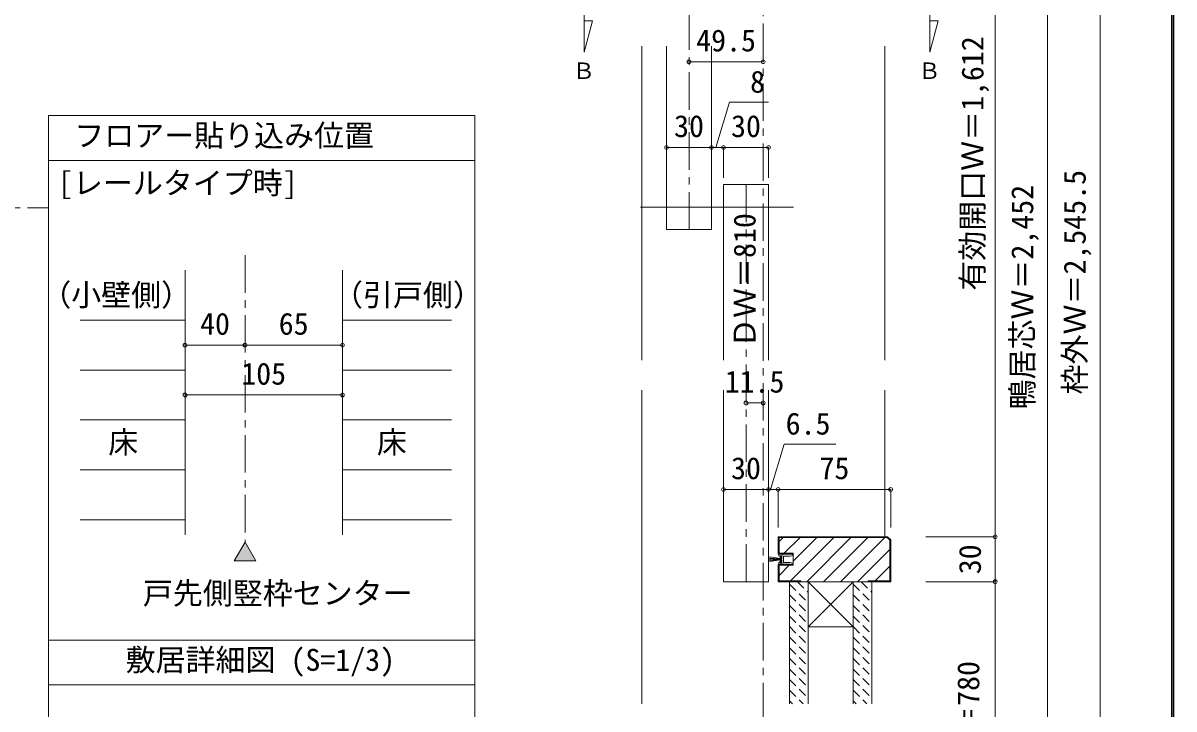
# Model space of a CAD drawing. Units: millimetres, scale not verified, with parts at other scales. Extents: x -957 to 993, y -689 to 708.
# Drawn here: x 225 to 993, y -324 to 134 of the extents above; entities that cross this region are included whole.
import ezdxf
from ezdxf.enums import TextEntityAlignment as Align

# ---------------------------------------------------------------- set-up
doc = ezdxf.new("R2010")
doc.units = ezdxf.units.MM
doc.header["$LTSCALE"] = 5
doc.header["$PDMODE"] = 32
doc.header["$PDSIZE"] = 2.5
doc.linetypes.add('CHAIN1', pattern=[8, 5, -1, 1, -1])
doc.linetypes.add('DASHED1', pattern=[1.8, 1.2, -0.6])
for name, color, linetype, lineweight in [('0-A_文字', 7, 'Continuous', 9), ('0-B_寸法', 7, 'Continuous', 9), ('F-1_枠', 6, 'Continuous', 9)]:
    doc.layers.add(name, color=color, linetype=linetype, lineweight=lineweight)
doc.styles.add('ＭＳ ゴシック', font='')
doc.styles.get('ＭＳ ゴシック').set_extended_font_data('MS Gothic')

# ---------------------------------------------------------------- blocks, each defined once
blk = doc.blocks.new('4')
at = {"layer": '0-A_文字'}
for p, q in [((-7.5, 43.83), (7.5, 43.83)), ((-7.5, 43.83), (-2.5, 8.83)), ((-3.75, 43.83), (-1.25, 8.83)), ((0, 43.83), (0, 8.83)), ((3.75, 43.83), (1.25, 8.83)), ((2.5, 8.83), (7.5, 43.83)), ((-16.5, 3.83), (-16.5, 12.33)), ((-11, 5.33), (-11, 8.83)), ((-11, 8.83), (11, 8.83)), ((16.5, 12.33), (16.5, 3.83))]:
    blk.add_line(p, q, dxfattribs=at)
for points in [[(-15, 13.83), (-11.5, 13.83), (-9, 8.83), (-11.5, 8.83), (-11.5, 3.83), (-2.5, 3.83)], [(-11, 5.33), (11, 5.33), (11, 8.83)], [(2.5, 3.83), (11.5, 3.83), (11.5, 8.83), (9, 8.83), (11.5, 13.83), (15, 13.83)], [(-15.44, -33.59), (-18, -24.67), (-16.5, -24.67), (-16.5, -1.17)], [(0, -2.17), (-10.5, -2.17), (-10.5, -24.67), (-12.54, -33.51)], [(12.54, -33.51), (10.5, -24.67), (10.5, -2.17), (0, -2.17)], [(16.5, -1.17), (16.5, -24.67), (18, -24.67), (15.44, -33.59)]]:
    blk.add_lwpolyline(points, dxfattribs=at)
for centre, radius, start, end in [((-15, 12.33), 1.5, 90, 180), ((-17.83, 1.33), 2.83, 0, 61.92751), ((-17.83, 1.33), 2.83, 298.07249, 0), ((0, 2.49), 2.83, 90, 151.92751), ((0, 2.49), 2.83, 28.07249, 90), ((15, 12.33), 1.5, 0, 90), ((17.83, 1.33), 2.83, 118.07249, 180), ((17.83, 1.33), 2.83, 180, 241.92751), ((-14, -33.17), 1.5, 196.01316, 347.0113), ((14, -33.17), 1.5, 192.9887, 343.98684)]:
    blk.add_arc(centre, radius, start, end, dxfattribs=at)

msp = doc.modelspace()

# ---------------------------------------------------------------- linework, layer by layer
at = {"layer": '0-B_寸法', "color": 4, "linetype": 'CHAIN1'}
msp.add_line((718.796, 413.151), (718.796, -559.374), dxfattribs=at)
at = {"layer": '0-B_寸法'}
for p, q in [((943.508, 406.126), (943.508, -502.374)), ((873.508, 312.626), (873.508, -209.374)), ((908.508, 312.626), (908.508, -502.374)), ((637.796, 117.994), (637.796, -91.449)), ((654.296, 117.994), (654.296, -4.374)), ((684.296, 117.994), (684.296, -4.374)), ((799.796, 117.994), (799.796, -91.449)), ((696.274, 80.696), (687.131, 50.466)), ((242.058, 71.709), (242.058, -478.929)), ((242.058, 71.709), (526.414, 71.709)), ((526.414, 71.709), (526.414, -478.929)), ((242.058, 41.709), (526.414, 41.709)), ((692.296, 25.626), (722.296, 25.626)), ((692.296, -91.449), (692.296, 25.626)), ((722.296, -91.449), (722.296, 25.626)), ((636.932, 10.626), (738.893, 10.626)), ((654.296, -4.374), (684.296, -4.374)), ((333.08, -31.492), (333.08, -207.999)), ((438.08, -31.492), (438.08, -207.999)), ((333.08, -81.444), (373.08, -81.444)), ((373.08, -81.444), (438.08, -81.444)), ((333.08, -114.746), (438.08, -114.746)), ((637.796, -111.449), (637.796, -320.892)), ((692.296, -239.374), (692.296, -111.449)), ((722.296, -239.374), (722.296, -111.449)), ((799.796, -111.449), (799.796, -209.374)), ((732.774, -147.6), (723.631, -177.83)), ((373.08, -213.024), (365.942, -225.387)), ((373.08, -213.024), (380.217, -225.387)), ((801.675, -209.374), (728.796, -209.374)), ((728.796, -209.374), (728.796, -220.924)), ((801.468, -209.874), (729.296, -209.874)), ((729.296, -212.588), (732.01, -209.874)), ((729.296, -209.874), (729.296, -220.424)), ((732.773, -220.424), (743.323, -209.874)), ((736.951, -238.874), (765.951, -209.874)), ((738.796, -225.715), (754.637, -209.874)), ((747.764, -239.374), (777.264, -209.874)), ((759.078, -239.374), (788.578, -209.874)), ((770.392, -239.374), (799.892, -209.874)), ((803.296, -211.703), (801.468, -209.874)), ((803.796, -211.496), (801.675, -209.374)), ((803.296, -211.703), (803.296, -238.874)), ((803.796, -211.496), (803.796, -239.374)), ((873.508, -209.374), (827.257, -209.374)), ((873.508, -209.374), (873.508, -239.374)), ((738.796, -220.924), (728.796, -220.924)), ((738.796, -220.424), (729.296, -220.424)), ((738.796, -220.424), (738.796, -228.324)), ((781.706, -239.374), (803.296, -217.784)), ((380.217, -225.387), (365.942, -225.387)), ((728.796, -239.374), (728.796, -227.824)), ((738.796, -227.824), (728.796, -227.824)), ((729.296, -238.874), (729.296, -228.324)), ((738.796, -228.324), (729.296, -228.324)), ((729.296, -235.215), (736.187, -228.324)), ((793.519, -238.874), (803.296, -229.097)), ((722.296, -239.374), (692.296, -239.374)), ((803.796, -239.374), (728.796, -239.374)), ((743.796, -238.874), (729.296, -238.874)), ((736.296, -320.892), (736.296, -239.374)), ((743.796, -238.874), (743.796, -239.374)), ((748.796, -320.892), (748.796, -239.374)), ((748.796, -239.374), (778.796, -269.374)), ((778.796, -239.374), (748.796, -269.374)), ((748.796, -239.374), (778.796, -239.374)), ((778.796, -320.892), (778.796, -239.374)), ((778.796, -239.374), (791.296, -239.374)), ((778.796, -239.374), (791.296, -239.374)), ((788.796, -238.874), (788.796, -239.374)), ((803.296, -238.874), (788.796, -238.874)), ((791.296, -320.892), (791.296, -239.374)), ((873.508, -239.374), (827.257, -239.374)), ((873.508, -239.374), (873.508, -472.374)), ((778.796, -269.374), (748.796, -269.374)), ((526.414, -278.291), (242.058, -278.291)), ((526.414, -308.291), (242.058, -308.291))]:
    msp.add_line(p, q, dxfattribs=at)
at = {"layer": '0-B_寸法', "linetype": 'CHAIN1'}
for p, q in [((669.296, 260.626), (669.296, -4.374)), ((707.296, 25.626), (707.296, -239.374)), ((-131.942, 10.058), (242.058, 10.058)), ((373.08, -21.492), (373.08, -213.024))]:
    msp.add_line(p, q, dxfattribs=at)
at = {"layer": '0-B_寸法', "color": 4}
for p, q in [((669.296, 107.643), (718.796, 107.643)), ((696.274, 80.696), (722.296, 80.696)), ((654.296, 50.466), (684.296, 50.466)), ((654.296, 50.466), (654.296, 30.068)), ((684.296, 50.466), (684.296, 30.068)), ((684.296, 50.466), (692.296, 50.466)), ((692.296, 50.466), (692.296, 30.068)), ((692.296, 50.466), (722.296, 50.466)), ((722.296, 50.466), (722.296, 30.068)), ((263.08, -64.794), (333.08, -64.794)), ((438.08, -64.794), (510.874, -64.794)), ((333.08, -98.095), (263.08, -98.095)), ((438.08, -98.095), (510.874, -98.095)), ((707.296, -120.059), (718.796, -120.059)), ((333.08, -131.396), (263.08, -131.396)), ((438.08, -131.396), (510.874, -131.396)), ((732.774, -147.6), (767.135, -147.6)), ((333.08, -164.698), (263.08, -164.698)), ((438.08, -164.698), (510.874, -164.698)), ((692.296, -177.83), (722.296, -177.83)), ((692.296, -177.83), (692.296, -203.228)), ((722.296, -177.83), (722.296, -203.228)), ((722.296, -177.83), (728.796, -177.83)), ((722.296, -177.83), (722.296, -203.228)), ((728.796, -177.83), (803.796, -177.83)), ((728.796, -177.83), (728.796, -203.228)), ((728.796, -177.83), (728.796, -203.228)), ((803.796, -177.83), (803.796, -203.228)), ((333.08, -197.999), (263.08, -197.999)), ((438.08, -197.999), (510.874, -197.999))]:
    msp.add_line(p, q, dxfattribs=at)
at = {"layer": '0-B_寸法', "linetype": 'DASHED1'}
for p, q in [((736.296, -241.074), (748.796, -253.574)), ((741.668, -239.374), (748.796, -246.503)), ((778.796, -241.074), (791.296, -253.574)), ((784.168, -239.374), (791.296, -246.503)), ((736.296, -248.145), (748.796, -260.645)), ((778.796, -248.145), (791.296, -260.645)), ((736.296, -255.216), (748.796, -267.716)), ((778.796, -255.216), (791.296, -267.716)), ((736.296, -262.287), (748.796, -274.787)), ((778.796, -262.287), (791.296, -274.787)), ((736.296, -269.358), (748.796, -281.858)), ((778.796, -269.358), (791.296, -281.858)), ((736.296, -276.429), (748.796, -288.929)), ((736.296, -283.5), (748.796, -296)), ((778.796, -276.429), (791.296, -288.929)), ((778.796, -283.5), (791.296, -296)), ((736.296, -290.571), (748.796, -303.071)), ((778.796, -290.571), (791.296, -303.071)), ((736.296, -297.642), (748.796, -310.142)), ((778.796, -297.642), (791.296, -310.142)), ((736.296, -304.713), (748.796, -317.213)), ((778.796, -304.713), (791.296, -317.213)), ((736.296, -311.784), (745.404, -320.892)), ((778.796, -311.784), (787.904, -320.892)), ((736.296, -318.856), (738.332, -320.892)), ((778.796, -318.856), (780.832, -320.892))]:
    msp.add_line(p, q, dxfattribs=at)
at = {"layer": '0-B_寸法'}
for points in [[(599.272, 153.629), (599.272, 113.977), (604.912, 135.026), (599.272, 135.026)], [(829.882, 153.629), (829.882, 113.977), (835.522, 135.026), (829.882, 135.026)]]:
    msp.add_lwpolyline(points, dxfattribs=at)
for p in [(669.296, 107.643), (718.796, 107.643), (654.296, 50.466), (684.296, 50.466), (692.296, 50.466), (722.296, 50.466), (333.08, -81.444), (373.08, -81.444), (438.08, -81.444), (333.08, -114.746), (438.08, -114.746), (707.296, -120.059), (718.796, -120.059), (692.296, -177.83), (722.296, -177.83), (728.796, -177.83), (803.796, -177.83), (873.508, -209.374), (873.508, -239.374)]:
    msp.add_point(p, dxfattribs=at)
at = {"layer": '0-B_寸法', "color": 16}
msp.add_solid([(380.217, -225.387), (373.08, -213.024), (365.942, -225.387)], dxfattribs=at)
at = {"layer": 'F-1_枠'}
for p, q in [((991.115, 707.602), (991.115, -689.065)), ((991.948, 707.602), (991.948, -689.065)), ((992.782, 707.602), (992.782, -689.065))]:
    msp.add_line(p, q, dxfattribs=at)

# ---------------------------------------------------------------- block references
at = {"layer": '0-B_寸法', "xscale": -0.2, "yscale": 0.2, "rotation": 90}
msp.add_blockref('4', (731.862, -224.374), dxfattribs=at)

# ---------------------------------------------------------------- texts
at = {"layer": '0-B_寸法', "style": 'ＭＳ ゴシック'}
for s, height, p in [('49.5', 14.66, (674.046, 110.143)), ('Ｂ', 11, (591.509, 92.837)), ('8', 14.66, (710.032, 82.603)), ('Ｂ', 11, (822.119, 92.837)), ('30', 14.66, (659.296, 52.966)), ('30', 14.66, (697.296, 52.966)), ('フロアー貼り込み位置', 14.66, (259.175, 46.709)), ('[レールタイプ時]', 14.66, (248.296, 15.02)), ('（小壁側）', 14.66, (237.145, -59.689)), ('（引戸側）', 14.66, (431.743, -59.689)), ('40', 14.66, (343.08, -78.944)), ('65', 14.66, (395.58, -78.944)), ('105', 14.66, (370.58, -112.246)), ('11.5', 14.66, (693.046, -117.559)), ('6.5', 14.66, (733.734, -145.556)), ('床', 14.66, (281.83, -158.047)), ('床', 14.66, (461.019, -158.047)), ('30', 14.66, (697.296, -175.33)), ('75', 14.66, (756.296, -175.33)), ('戸先側竪枠センター', 14.66, (304.914, -258.766)), ('敷居詳細図 (S=1/3)', 14.66, (293.43, -303.262))]:
    msp.add_text(s, height=height, dxfattribs=at).set_placement(p, align=Align.BOTTOM_LEFT)
for s, p in [('有効開口Ｗ＝1,612', (870.106, -45.161)), ('枠外Ｗ＝2,545.5', (938.289, -114.364)), ('鴨居芯Ｗ＝2,452', (903.289, -124.364)), ('ＤＷ＝810', (718.072, -83.303)), ('30', (868.364, -234.374)), ('小壁Ｗ＝780', (867.28, -402.203))]:
    msp.add_text(s, height=14.66, rotation=90, dxfattribs=at).set_placement(p, align=Align.BOTTOM_LEFT)

doc.saveas('drawing.dxf')
